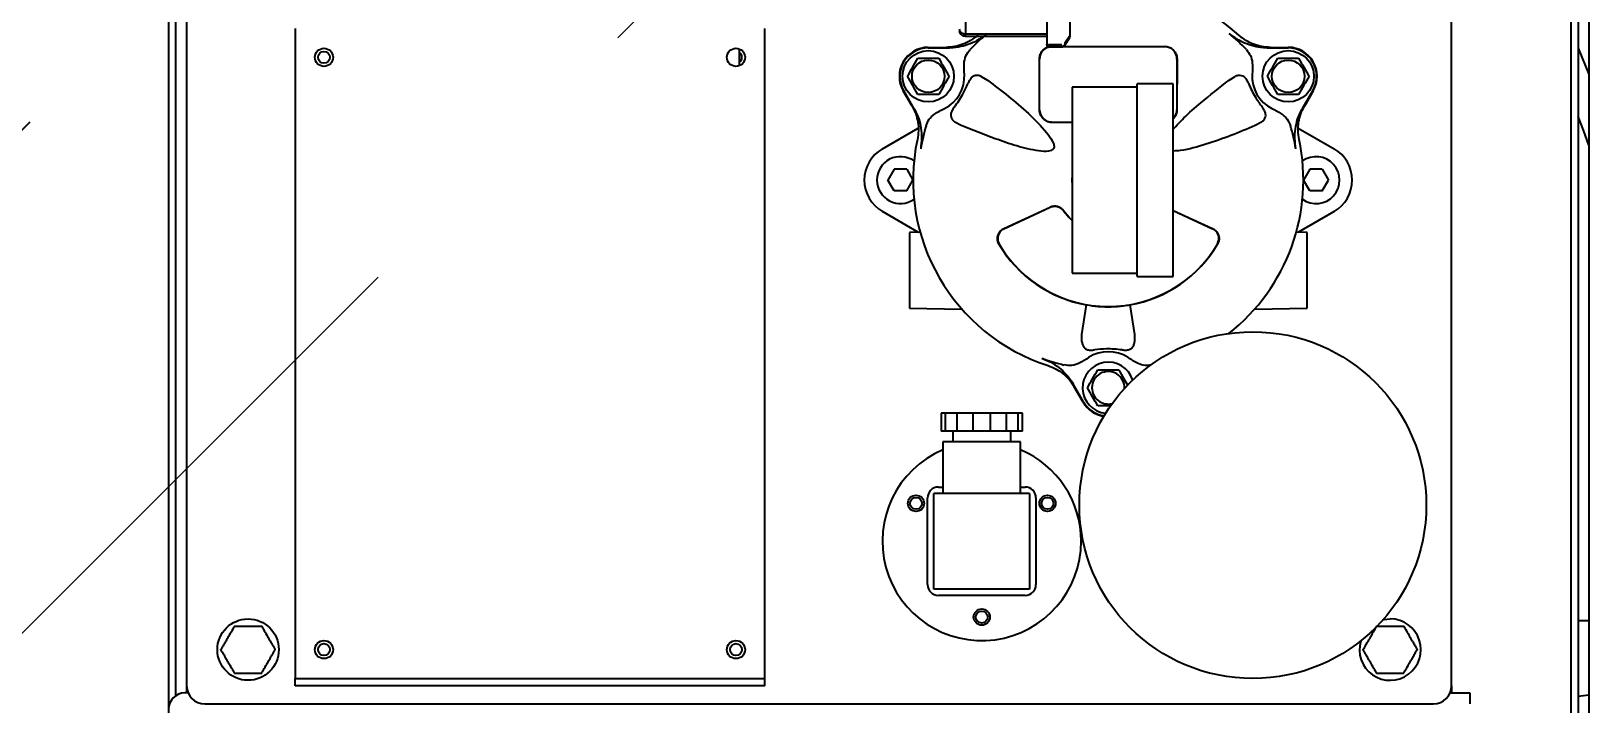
# Model space of a CAD drawing. Header units: inches. Extents: x -347369 to -260369, y 119522 to 149869.
# Drawn here: x -322218.1 to -321786.1, y 139103.7 to 139289.9 of the extents above; entities that cross this region are included whole.
import ezdxf

# ---------------------------------------------------------------- set-up
doc = ezdxf.new("R2010")
doc.units = ezdxf.units.IN
doc.header["$LTSCALE"] = 300
doc.linetypes.add('CENTRO', pattern=[2, 1.25, -0.25, 0.25, -0.25])
doc.linetypes.add('NASCOSTA', pattern=[0.375, 0.25, -0.125])
for name, color, linetype in [('ASSI', 254, 'CENTRO'), ('MACCHINA', 40, 'Continuous'), ('QUOTE', 7, 'Continuous')]:
    doc.layers.add(name, color=color, linetype=linetype)
doc.styles.get("Standard").update_dxf_attribs({"font": 'romans.shx'})
doc.dimstyles.new('sc1a100', dxfattribs={"dimscale": 100, "dimtxt": 3, "dimasz": 3, "dimexe": 0, "dimexo": 0, "dimgap": 1, "dimtad": 1, "dimzin": 12, "dimdsep": 46, "dimtxsty": 'Standard', "dimblk": 'CLOSEDBLANK', "dimcen": 1, "dimclrd": 253, "dimclre": 253, "dimclrt": 2, "dimadec": 0, "dimazin": 3, "dimtfac": 1, "dimtmove": 0, "dimatfit": 1, "dimldrblk": 'CLOSEDBLANK', "dimfxl": 1, "dimtolj": 1, "dimtzin": 0, "dimarcsym": 0})
doc.dimstyles.new('sc1a100_pollici', dxfattribs={"dimscale": 100, "dimtxt": 3, "dimasz": 3, "dimexe": 0, "dimexo": 0, "dimgap": 1, "dimtad": 1, "dimzin": 12, "dimdsep": 46, "dimtxsty": 'Standard', "dimblk": 'CLOSEDBLANK', "dimcen": 1, "dimclrd": 253, "dimclre": 253, "dimclrt": 2, "dimadec": 0, "dimazin": 3, "dimtfac": 1, "dimtmove": 0, "dimatfit": 1, "dimldrblk": 'CLOSEDBLANK', "dimfxl": 1, "dimtolj": 1, "dimtzin": 0, "dimarcsym": 0})

# ---------------------------------------------------------------- blocks, each defined once
blk = doc.blocks.new('_ClosedBlank')
at = {"color": 0, "linetype": 'ByBlock', "lineweight": -2}
for p, q in [((-1, 0.1667), (0, 0)), ((-1, 0.1667), (-1, -0.1667)), ((0, 0), (-1, -0.1667))]:
    blk.add_line(p, q, dxfattribs=at)
blk = doc.blocks.new('*D16')
at = {"layer": 'Defpoints', "color": 0, "transparency": 16777216}
for p in [(-307383.62, 144199.66), (-325383.62, 140999.66), (-307383.62, 139125.63)]:
    blk.add_point(p, dxfattribs=at)
at = {"layer": 'QUOTE', "color": 253, "lineweight": -2, "transparency": 16777216}
for p, q in [((-325383.62, 140999.66), (-325383.62, 144199.66)), ((-325083.62, 144199.66), (-307683.62, 144199.66)), ((-307383.62, 139125.63), (-307383.62, 144199.66))]:
    blk.add_line(p, q, dxfattribs=at)
at = {"layer": 'QUOTE', "color": 253, "lineweight": -2, "transparency": 16777216, "xscale": 300, "yscale": 300, "zscale": 300, "rotation": 180}
blk.add_blockref('_ClosedBlank', (-325383.62, 144199.66), dxfattribs=at)
at = {"layer": 'QUOTE', "color": 253, "lineweight": -2, "transparency": 16777216, "xscale": 300, "yscale": 300, "zscale": 300}
blk.add_blockref('_ClosedBlank', (-307383.62, 144199.66), dxfattribs=at)
at = {"layer": 'QUOTE', "color": 2, "transparency": 16777216, "char_height": 300, "attachment_point": 5}
for s, insert in [('\\A1;18000', (-316383.62, 144449.66)), ('\\A1;[59\'-0 11/16"]', (-316383.62, 143871.08))]:
    blk.add_mtext(s, dxfattribs=dict(at, insert=insert))
blk = doc.blocks.new('*D28')
at = {"layer": 'Defpoints', "color": 0, "transparency": 16777216}
for p in [(-322483.62, 140399.66), (-321493.68, 139989.61), (-324251.39, 137231.89), (-323921.75, 136508.74), (-322483.62, 136499.66)]:
    blk.add_point(p, dxfattribs=at)
at = {"layer": 'QUOTE', "color": 253, "lineweight": -2, "transparency": 16777216}
for p, q in [((-324251.39, 137231.89), (-324517.44, 136965.84)), ((-322483.62, 136499.66), (-322483.62, 136123.4))]:
    blk.add_line(p, q, dxfattribs=at)
blk.add_arc((-322483.62, 138999.66), 2876.26, 230.97879, 264.02121, dxfattribs=at)
at = {"layer": 'QUOTE', "color": 253, "lineweight": -2, "transparency": 16777216, "xscale": 300, "yscale": 300, "zscale": 300}
for p, rotation in [((-324517.44, 136965.84), 137.9893954922992), ((-322483.62, 136123.4), 357.0106045077002)]:
    blk.add_blockref('_ClosedBlank', p, dxfattribs=dict(at, rotation=rotation))
at = {"layer": 'QUOTE', "color": 2, "transparency": 16777216, "insert": (-323488.65, 136573.31), "char_height": 300, "attachment_point": 5, "rotation": 337.5}
blk.add_mtext('\\A1;45°', dxfattribs=at)
blk = doc.blocks.new('*D38')
at = {"layer": 'Defpoints', "color": 0, "transparency": 16777216}
for p in [(-322483.62, 140399.66), (-323696.06, 139699.66), (-320318.56, 137749.66), (-322483.62, 136499.66), (-321507.47, 136317.71)]:
    blk.add_point(p, dxfattribs=at)
at = {"layer": 'QUOTE', "color": 253, "lineweight": -2, "transparency": 16777216}
for p, q in [((-320318.56, 137749.66), (-320011.93, 137572.62)), ((-322483.62, 136499.66), (-322483.62, 136145.58))]:
    blk.add_line(p, q, dxfattribs=at)
blk.add_arc((-322483.62, 138999.66), 2854.07, 276.02531, 323.97469, dxfattribs=at)
at = {"layer": 'QUOTE', "color": 253, "lineweight": -2, "transparency": 16777216, "xscale": 300, "yscale": 300, "zscale": 300}
for p, rotation in [((-320011.93, 137572.62), 56.98734634615995), ((-322483.62, 136145.58), 183.0126536538403)]:
    blk.add_blockref('_ClosedBlank', p, dxfattribs=dict(at, rotation=rotation))
at = {"layer": 'QUOTE', "color": 2, "transparency": 16777216, "insert": (-321181.59, 136744.46), "char_height": 300, "attachment_point": 5, "rotation": 30}
blk.add_mtext('\\A1;60°', dxfattribs=at)
blk = doc.blocks.new('A$Cda148bbc')
at = {"layer": 'ASSI'}
blk.add_line((0, -2400), (0, 1400), dxfattribs=at)
at = {"layer": 'MACCHINA', "color": 8, "linetype": 'NASCOSTA', "lineweight": 5, "ltscale": 2.5}
blk.add_line((98.55, 693.94), (98.55, -1243.49), dxfattribs=at)
blk.add_circle((0, 0), 750, dxfattribs=at)
blk = doc.blocks.new('A$Cad528b1c')
at = {"layer": 'MACCHINA'}
for p, q in [((696.5, 833), (696.5, 78)), ((303.5, 783.04), (303.5, -1446.04)), ((305.5, 106.24), (305.5, 551.76)), ((308.5, 551), (308.5, 107)), ((308.5, 549), (308.5, 109)), ((691.5, 435.54), (691.5, 78)), ((693.5, 435.54), (693.5, 78)), ((658.5, 109), (658.5, 375.65)), ((338.5, 291), (338.5, 111)), ((468.5, 111), (468.5, 291)), ((523.99, 289.5), (546.5, 289.5)), ((527.33, 289.1), (527.82, 289.53)), ((552.88, 288.79), (553, 289.5)), ((461.5, 280.71), (461.5, 285.29)), ((513.7, 285.75), (518.62, 285.75)), ((513.7, 285.61), (519.53, 285.61)), ((523.99, 288.9), (523.99, 289.45)), ((523.99, 288.9), (546.5, 288.9)), ((526.72, 288.54), (527.11, 288.9)), ((546.5, 286.4), (546.5, 286.53)), ((547, 286.55), (550.66, 286.55)), ((547, 285.9), (550.66, 285.9)), ((547.98, 286.02), (579.02, 286.02)), ((551.51, 287.01), (552.84, 289.07)), ((551.51, 286.36), (552.84, 288.46)), ((599.67, 289.1), (600.41, 288.41)), ((607.47, 285.61), (613.3, 285.61)), ((608.38, 285.75), (613.3, 285.75)), ((544.48, 268.48), (544.46, 282.54)), ((544.5, 268.5), (544.48, 282.52)), ((582.52, 282.52), (582.5, 268.5)), ((582.54, 282.54), (582.52, 268.48)), ((528.36, 277.71), (530.08, 276.7)), ((596.92, 276.7), (598.64, 277.71)), ((509.24, 269.49), (506.78, 273.75)), ((509.81, 268.77), (506.9, 273.82)), ((571.5, 274.75), (553.5, 274.75)), ((553.5, 274.75), (553.5, 223.25)), ((581.5, 275.65), (571.5, 275.65)), ((571.5, 222.35), (571.5, 275.65)), ((581.5, 222.35), (581.5, 275.65)), ((620.1, 273.82), (617.19, 268.77)), ((620.22, 273.75), (617.76, 269.49)), ((522.81, 264.09), (521.06, 265.08)), ((553.5, 264.99), (547.99, 264.99)), ((553.5, 265), (548, 265)), ((605.94, 265.08), (604.19, 264.09)), ((501, 257.66), (510.92, 263.39)), ((616.08, 263.39), (626, 257.66)), ((504.27, 252), (502.54, 249)), ((507.73, 252), (504.27, 252)), ((507.73, 252), (509.46, 249)), ((619.27, 252), (617.54, 249)), ((622.73, 252), (619.27, 252)), ((622.73, 252), (624.46, 249)), ((504.27, 246), (502.54, 249)), ((507.73, 246), (509.46, 249)), ((619.27, 246), (617.54, 249)), ((622.73, 246), (624.46, 249)), ((507.73, 246), (504.27, 246)), ((622.73, 246), (619.27, 246)), ((338.5, 239.75), (338.37, 239.75)), ((511.04, 234.54), (501, 240.34)), ((534.61, 235.57), (547.41, 241.51)), ((534.63, 235.54), (547.41, 241.5)), ((581.5, 240.63), (592.39, 235.57)), ((581.5, 240.61), (592.37, 235.54)), ((626, 240.34), (615.96, 234.54)), ((511.47, 234.55), (508.5, 234.5)), ((508.5, 234.5), (508.5, 213.5)), ((618.5, 234.5), (615.53, 234.55)), ((618.5, 224), (618.5, 234.5)), ((338.5, 232.25), (338.37, 232.25)), ((338.5, 224.75), (338.37, 224.75)), ((553.5, 223.25), (571.5, 223.25)), ((571.5, 222.35), (581.5, 222.35)), ((618.5, 213.5), (618.5, 224)), ((338.5, 217.25), (338.37, 217.25)), ((508.5, 213.5), (523.03, 213.25)), ((556.22, 206.21), (557.49, 214.48)), ((569.51, 214.48), (570.78, 206.21)), ((603.97, 213.25), (618.5, 213.5)), ((338.5, 209.75), (338.37, 209.75)), ((556.2, 204.21), (556.22, 206.21)), ((570.78, 206.21), (570.8, 204.21)), ((338.37, 192.25), (338.5, 192.25)), ((556.69, 187.57), (553.78, 192.62)), ((556.57, 187.5), (554.11, 191.76)), ((338.37, 184.75), (338.5, 184.75)), ((517.25, 184.5), (517.25, 179.5)), ((518.42, 184.5), (517.25, 184.5)), ((518.42, 184.5), (518.42, 179.5)), ((521.63, 184.5), (518.42, 184.5)), ((521.63, 184.5), (521.63, 179.5)), ((526.04, 184.5), (521.63, 184.5)), ((526.04, 184.5), (526.04, 179.5)), ((530.96, 184.5), (526.04, 184.5)), ((530.96, 179.5), (530.96, 184.5)), ((535.38, 184.5), (530.96, 184.5)), ((535.38, 179.5), (535.38, 184.5)), ((538.58, 184.5), (535.38, 184.5)), ((538.58, 179.5), (538.58, 184.5)), ((539.75, 184.5), (538.58, 184.5)), ((539.75, 179.5), (539.75, 184.5)), ((338.37, 177.25), (338.5, 177.25)), ((518.42, 179.5), (517.25, 179.5)), ((521.63, 179.5), (518.42, 179.5)), ((520.5, 179.5), (520.5, 176.5)), ((526.04, 179.5), (521.63, 179.5)), ((530.96, 179.5), (526.04, 179.5)), ((535.38, 179.5), (530.96, 179.5)), ((538.58, 179.5), (535.38, 179.5)), ((536.5, 176.5), (536.5, 179.5)), ((539.75, 179.5), (538.58, 179.5)), ((517.75, 176.5), (517.75, 162.25)), ((539.25, 176.5), (517.75, 176.5)), ((539.25, 162.25), (539.25, 176.5)), ((338.37, 169.75), (338.5, 169.75)), ((338.37, 162.25), (338.5, 162.25)), ((513.5, 137), (513.5, 161)), ((515.25, 135.75), (515.25, 162.25)), ((528.5, 162.25), (515.25, 162.25)), ((516.5, 164), (517.75, 164)), ((541.75, 162.25), (528.5, 162.25)), ((539.25, 164), (540.5, 164)), ((541.75, 162.25), (541.75, 135.75)), ((543.5, 161), (543.5, 137)), ((541.75, 135.75), (515.25, 135.75)), ((540.5, 134), (516.5, 134)), ((696.5, 127), (693.5, 127)), ((338.5, 109), (338.5, 111)), ((338.5, 111), (468.5, 111)), ((468.5, 109), (338.5, 109)), ((468.5, 109), (468.5, 111)), ((658.5, 108.98), (658.5, 107)), ((308.92, 107), (308, 107)), ((313.5, 104), (653.5, 104)), ((658.08, 107), (663.5, 107)), ((663.5, 107), (663.5, 104)), ((693.5, 106.12), (696.5, 106.44))]:
    blk.add_line(p, q, dxfattribs=at)
at = {"layer": 'MACCHINA', "flags": 128}
for points in [[(693.5, 285.58), (696.38, 278.48), (696.5, 278.19)], [(696.5, 258.72), (694.96, 262.83), (693.5, 266.66)], [(553.5, 248.38), (553.48, 249), (553.5, 249.62)], [(553.5, 237.82), (552.68, 238.61), (551.15, 240.48)], [(551.16, 240.49), (552.69, 238.62), (553.5, 237.84)], [(639.51, 127.26), (639.73, 127.31), (641.5, 127.5)]]:
    blk.add_lwpolyline(points, dxfattribs=at)
at = {"layer": 'MACCHINA'}
for centre, radius in [((346.5, 283), 2.5), ((460.5, 283), 2.5), ((346.5, 283), 1.65), ((513.7, 277.75), 7.1), ((513.7, 277.75), 4.5), ((613.3, 277.75), 7.1), ((613.3, 277.75), 4.5), ((603.5, 159), 48), ((510.31, 159.5), 2.25), ((510.31, 159.5), 1.65), ((546.69, 159.5), 2.25), ((546.69, 159.5), 1.65), ((528.5, 128), 2.25), ((528.5, 128), 1.65), ((325.5, 119), 8.5), ((346.5, 119), 2.5), ((460.5, 119), 2.5), ((346.5, 119), 1.65), ((460.5, 119), 1.65)]:
    blk.add_circle(centre, radius, dxfattribs=at)
for centre, radius, start, end in [((563.5, 249), 54, 47.948, 101.4112), ((563.5, 249), 52.62, 129.5144, 136.6307), ((563.5, 249), 52.62, 43.3693, 50.4856), ((513.7, 277.75), 8, 90, 210), ((513.7, 277.75), 7.86, 90, 210), ((613.3, 277.75), 8, 330, 90), ((613.3, 277.75), 7.86, 330, 90), ((460.5, 283), 1.65, 0, 52.6948), ((460.5, 283), 1.65, 307.3052, 0), ((513.7, 277.75), 10, 296.8329, 3.1671), ((613.3, 277.75), 10, 176.8329, 243.1671), ((563.5, 249), 52.62, 163.3693, 170.4856), ((563.5, 249), 52.62, 9.5144, 16.6307), ((563.5, 249), 54, 167.948, 252.052), ((563.5, 249), 54, 308.1573, 12.052), ((506, 249), 10, 120, 240), ((506, 249), 6.5, 54.6482, 180), ((621, 249), 6.5, 234.6482, 125.3518), ((621, 249), 10, 300, 60), ((506, 249), 6.5, 180, 305.3518), ((548.68, 238.78), 3, 34.5941, 115), ((535.89, 232.82), 3, 115, 210.3794), ((591.11, 232.82), 3, 329.6206, 65), ((563.5, 249), 35.04, 210.3794, 260.1152), ((563.5, 249), 35, 210.3794, 329.6206), ((563.5, 249), 35.04, 279.8848, 329.6206), ((563.5, 249), 52.62, 249.5144, 256.6307), ((563.5, 191.5), 10, 56.8329, 123.1671), ((563.5, 191.5), 7.1, 17.5258, 264.2864), ((563.5, 191.5), 4.5, 357.4826, 180), ((563.5, 191.5), 4.5, 180, 284.3297), ((563.5, 191.5), 8, 210, 261.2227), ((563.5, 191.5), 7.86, 210, 261.6374), ((528.5, 149), 27.5, 113.0111, 0), ((528.5, 149), 27.5, 0, 66.9889), ((516.5, 161), 3, 90, 180), ((540.5, 161), 3, 0, 90), ((516.5, 137), 3, 180, 270), ((540.5, 137), 3, 270, 0), ((641.5, 119), 8.5, 163.534, 90), ((313.5, 109), 5, 180, 270), ((653.5, 109), 5, 270, 0), ((308, 102.5), 4.5, 90, 180)]:
    blk.add_arc(centre, radius, start, end, dxfattribs=at)
for centre, major_axis, ratio, start_param, end_param in [((547.98, 282.52), (-1.57, 3.13), 0.998476, 6.12203, 7.390468), ((547.98, 282.52), (-1.57, 3.13), 0.998476, 5.819977, 6.021661), ((579.02, 282.52), (1.57, 3.13), 0.998476, 5.175902, 6.746394), ((548, 268.5), (3.35, -1.01), 0.998902, 3.436086, 5.006578), ((579, 268.5), (3.35, 1.01), 0.998902, 5.213169, 5.988692)]:
    blk.add_ellipse(centre, major_axis=major_axis, ratio=ratio, start_param=start_param, end_param=end_param, dxfattribs=at)
for points, knots in [([(523.99, 350.17), (523.99, 350.06), (523.99, 349.66), (523.99, 347.8), (523.99, 344.71), (523.99, 340.64), (523.99, 335.83), (523.99, 330.44), (523.99, 324.66), (523.99, 318.7), (523.99, 312.79), (523.99, 307.14), (523.99, 301.95), (523.99, 297.43), (523.99, 293.7), (523.99, 291.05), (523.99, 289.65), (523.99, 289.46), (523.99, 289.45)], [0, 0, 0, 0, 0.026155, 0.095609, 0.165064, 0.23452, 0.303978, 0.373436, 0.442892, 0.512348, 0.581804, 0.651259, 0.720715, 0.790172, 0.859628, 0.929084, 0.998539, 1, 1, 1, 1]), ([(546.5, 353.27), (546.5, 353.17), (546.5, 352.93), (546.5, 351.03), (546.5, 347.94), (546.5, 343.74), (546.5, 338.63), (546.5, 332.8), (546.5, 326.48), (546.5, 319.9), (546.5, 313.32), (546.5, 307), (546.5, 301.17), (546.5, 296.06), (546.5, 291.86), (546.5, 288.77), (546.5, 286.87), (546.5, 286.63), (546.5, 286.53)], [0, 0, 0, 0, 0.051504, 0.11557, 0.179641, 0.243716, 0.307792, 0.371865, 0.435934, 0.5, 0.564066, 0.628135, 0.692208, 0.756284, 0.820359, 0.88443, 0.948496, 1, 1, 1, 1]), ([(553, 289.5), (553, 289.83), (553, 290.45), (553, 292.04), (553, 293.83), (553, 295.91), (553, 298.13), (553, 300.45), (553, 303.06), (553, 306.21), (553, 310.05), (553, 314.11), (553, 318.31), (553, 322.5), (553, 326.54), (553, 330.3), (553, 333.47), (553, 336.38), (553, 339.31), (553, 342.21), (553, 344.89), (553, 347.18), (553, 349.17), (553, 349.91), (553, 350.3)], [0, 0, 0, 0, 0.052089, 0.099392, 0.141907, 0.179631, 0.222464, 0.256812, 0.287845, 0.335195, 0.383527, 0.43252, 0.48153, 0.53054, 0.578514, 0.62391, 0.666712, 0.69877, 0.740222, 0.791066, 0.835379, 0.884974, 0.939849, 1, 1, 1, 1]), ([(553, 289.5), (553, 289.83), (553, 290.45), (553, 292.04), (553, 293.83), (553, 295.91), (553, 298.13), (553, 300.45), (553, 303.06), (553, 306.21), (553, 310.05), (553, 314.11), (553, 318.31), (553, 322.5), (553, 326.54), (553, 330.3), (553, 333.47), (553, 336.38), (553, 339.31), (553, 342.21), (553, 344.89), (553, 347.18), (553, 349.17), (553, 349.91), (553, 350.3)], [0, 0, 0, 0, 0.052089, 0.099392, 0.141907, 0.179631, 0.222464, 0.256812, 0.287845, 0.335195, 0.383527, 0.43252, 0.48153, 0.53054, 0.578514, 0.62391, 0.666712, 0.69877, 0.740222, 0.791066, 0.835379, 0.884974, 0.939849, 1, 1, 1, 1]), ([(530.02, 289.59), (529.29, 289.04), (527.82, 287.93), (525.35, 286.7), (522.69, 285.87), (520.71, 285.62), (519.65, 285.61), (519.53, 285.61)], [0, 0, 0, 0, 0.2403905, 0.4806632, 0.7210826, 0.969395, 1, 1, 1, 1]), ([(522.25, 290.77), (522.31, 290.58), (522.45, 290.22), (522.87, 289.79), (523.4, 289.49), (523.79, 289.46), (523.99, 289.44)], [0, 0, 0, 0, 0.251136, 0.501303, 0.750731, 1, 1, 1, 1]), ([(522.25, 290.23), (522.32, 290.04), (522.47, 289.65), (522.91, 289.22), (523.43, 288.95), (523.81, 288.92), (523.99, 288.9)], [0, 0, 0, 0, 0.266103, 0.52147, 0.76609, 1, 1, 1, 1]), ([(607.47, 285.61), (607.35, 285.61), (606.33, 285.62), (604.41, 285.85), (601.83, 286.64), (599.3, 287.85), (597.79, 288.99), (596.98, 289.59)], [0, 0, 0, 0, 0.030606, 0.268642, 0.502439, 0.736422, 1, 1, 1, 1]), ([(544.46, 282.54), (544.5, 282.93), (544.58, 283.72), (545.18, 284.76), (546, 285.53), (546.67, 285.76), (546.97, 285.86)], [0, 0, 0, 0, 0.264406, 0.528874, 0.791837, 1, 1, 1, 1]), ([(546.5, 286.42), (546.51, 286.36), (546.52, 286.23), (546.64, 286.06), (546.8, 285.95), (546.93, 285.93), (547, 285.93)], [0, 0, 0, 0, 0.250067, 0.500227, 0.750251, 1, 1, 1, 1]), ([(546.5, 286.4), (546.5, 286.36), (546.51, 286.29), (546.54, 286.19), (546.6, 286.1), (546.69, 286), (546.82, 285.92), (546.94, 285.91), (547, 285.9)], [0, 0, 0, 0, 0.14239, 0.279879, 0.412532, 0.540312, 0.779944, 1, 1, 1, 1]), ([(547, 286.55), (547, 286.55), (547, 286.04), (547, 286.03), (547, 286.03)], [0, 0, 0, 0, 0.000006, 1, 1, 1, 1]), ([(547.16, 285.94), (547.17, 285.95), (547.42, 286.05), (547.69, 286.04), (547.96, 286.04)], [0, 0, 0, 0, 0.030476, 1, 1, 1, 1]), ([(547.96, 286.04), (553.14, 286.04), (563.5, 286.03), (573.85, 286.04), (579.04, 286.04)], [0, 0, 0, 0, 0.499527, 1, 1, 1, 1]), ([(550.66, 286.06), (550.75, 286.07), (550.91, 286.08), (551.15, 286.18), (551.36, 286.32), (551.46, 286.46), (551.51, 286.52)], [0, 0, 0, 0, 0.249805, 0.499645, 0.749674, 1, 1, 1, 1]), ([(550.66, 286.06), (550.75, 286.07), (550.91, 286.08), (551.15, 286.18), (551.36, 286.32), (551.46, 286.46), (551.51, 286.52)], [0, 0, 0, 0, 0.249805, 0.499645, 0.749674, 1, 1, 1, 1]), ([(550.66, 285.9), (550.75, 285.91), (550.91, 285.92), (551.15, 286.02), (551.36, 286.16), (551.46, 286.3), (551.51, 286.36)], [0, 0, 0, 0, 0.249955, 0.499926, 0.749937, 1, 1, 1, 1]), ([(551.51, 287.01), (551.51, 287.01), (551.51, 286.69), (551.51, 286.69), (551.51, 286.68)], [0, 0, 0, 0, 0.00002, 1, 1, 1, 1]), ([(552.84, 288.46), (552.89, 288.55), (552.97, 288.71), (553.01, 288.92), (553, 289.03), (552.99, 289.05)], [0, 0, 0, 0, 0.457878, 0.915846, 1, 1, 1, 1]), ([(579.04, 286.04), (579.43, 286), (580.21, 285.93), (581.26, 285.33), (582.05, 284.45), (582.47, 283.46), (582.52, 282.81), (582.54, 282.54)], [0, 0, 0, 0, 0.213017, 0.426055, 0.638713, 0.851897, 1, 1, 1, 1]), ([(507.93, 277.75), (508.41, 278.58), (509.37, 280.24), (510.33, 281.91), (510.82, 282.75)], [0, 0, 0, 0, 0.495216, 1, 1, 1, 1]), ([(510.82, 282.75), (511.77, 282.75), (513.69, 282.75), (515.62, 282.75), (516.59, 282.75)], [0, 0, 0, 0, 0.495216, 1, 1, 1, 1]), ([(516.59, 282.75), (517.07, 281.92), (518.03, 280.26), (518.99, 278.59), (519.48, 277.75)], [0, 0, 0, 0, 0.495216, 1, 1, 1, 1]), ([(523.69, 278.3), (523.62, 279.25), (523.49, 280.96), (523.94, 283.4), (524.83, 284.58), (525.25, 285.13)], [0, 0, 0, 0, 0.394968, 0.714793, 1, 1, 1, 1]), ([(601.75, 285.13), (602.16, 284.6), (602.97, 283.53), (603.52, 281.12), (603.39, 279.38), (603.31, 278.3)], [0, 0, 0, 0, 0.276462, 0.551775, 1, 1, 1, 1]), ([(607.52, 277.75), (608, 278.58), (608.96, 280.24), (609.92, 281.91), (610.41, 282.75)], [0, 0, 0, 0, 0.495216, 1, 1, 1, 1]), ([(610.41, 282.75), (611.36, 282.75), (613.29, 282.75), (615.21, 282.75), (616.18, 282.75)], [0, 0, 0, 0, 0.495216, 1, 1, 1, 1]), ([(616.18, 282.75), (616.66, 281.92), (617.62, 280.26), (618.58, 278.59), (619.07, 277.75)], [0, 0, 0, 0, 0.495216, 1, 1, 1, 1]), ([(510.82, 272.75), (510.34, 273.58), (509.38, 275.24), (508.42, 276.91), (507.93, 277.75)], [0, 0, 0, 0, 0.495216, 1, 1, 1, 1]), ([(519.48, 277.75), (519, 276.92), (518.04, 275.26), (517.08, 273.59), (516.59, 272.75)], [0, 0, 0, 0, 0.495216, 1, 1, 1, 1]), ([(530.08, 276.7), (532.01, 275.21), (535.88, 272.25), (541.46, 267.54), (545.52, 263.39), (547.84, 260.37), (548.48, 258.94), (548.52, 258.19), (548.4, 257.79), (548.15, 257.46), (547.67, 257.16), (546.36, 256.86), (543.07, 257.18), (538.13, 258.38), (530.99, 260.86), (525.93, 262.86), (522.81, 264.09)], [0, 0, 0, 0, 0.1359, 0.271775, 0.40704, 0.457822, 0.483383, 0.491835, 0.498863, 0.505917, 0.514583, 0.529802, 0.579461, 0.695841, 0.812628, 1, 1, 1, 1]), ([(528.36, 277.72), (528.06, 277.82), (527.46, 278.03), (526.58, 277.98), (525.78, 277.56), (525.17, 276.8), (524.86, 276.15), (524.71, 275.81)], [0, 0, 0, 0, 0.191998, 0.385108, 0.563579, 0.775404, 1, 1, 1, 1]), ([(581.5, 263.09), (582.44, 264.15), (584.77, 266.78), (590.05, 271.2), (594.3, 274.6), (596.92, 276.7)], [0, 0, 0, 0, 0.205143, 0.510342, 1, 1, 1, 1]), ([(602.29, 275.81), (602.12, 276.2), (601.8, 276.88), (601.15, 277.61), (600.4, 277.97), (599.61, 278.02), (599.01, 277.87), (598.69, 277.74), (598.64, 277.72)], [0, 0, 0, 0, 0.2548566, 0.4547884, 0.622973, 0.7910683, 0.9672083, 1, 1, 1, 1]), ([(610.41, 272.75), (609.93, 273.58), (608.97, 275.24), (608.01, 276.91), (607.52, 277.75)], [0, 0, 0, 0, 0.495216, 1, 1, 1, 1]), ([(619.07, 277.75), (618.59, 276.92), (617.63, 275.26), (616.67, 273.59), (616.18, 272.75)], [0, 0, 0, 0, 0.495216, 1, 1, 1, 1]), ([(516.59, 272.75), (515.64, 272.75), (513.71, 272.75), (511.79, 272.75), (510.82, 272.75)], [0, 0, 0, 0, 0.495216, 1, 1, 1, 1]), ([(520.88, 269.19), (521.31, 269.79), (522.15, 270.93), (523.52, 273.14), (524.25, 274.79), (524.7, 275.82)], [0, 0, 0, 0, 0.290407, 0.56053, 1, 1, 1, 1]), ([(602.3, 275.82), (602.6, 275.15), (603.16, 273.85), (604.39, 271.55), (605.46, 270.1), (606.12, 269.19)], [0, 0, 0, 0, 0.290407, 0.56053, 1, 1, 1, 1]), ([(616.18, 272.75), (615.23, 272.75), (613.31, 272.75), (611.38, 272.75), (610.41, 272.75)], [0, 0, 0, 0, 0.495216, 1, 1, 1, 1]), ([(509.81, 268.77), (509.87, 268.67), (510.37, 267.78), (511.13, 266.01), (511.74, 263.38), (511.95, 260.58), (511.72, 258.7), (511.6, 257.7)], [0, 0, 0, 0, 0.030606, 0.268642, 0.502442, 0.736428, 1, 1, 1, 1]), ([(513.08, 264.06), (513.34, 264.68), (513.86, 265.92), (515.67, 267.6), (517.24, 268.36), (518.22, 268.83)], [0, 0, 0, 0, 0.2764668, 0.5517847, 1, 1, 1, 1]), ([(520.88, 269.19), (520.64, 268.85), (520.21, 268.23), (519.9, 267.3), (519.96, 266.47), (520.31, 265.76), (520.74, 265.32), (521.02, 265.11), (521.06, 265.07)], [0, 0, 0, 0, 0.25482, 0.454749, 0.622932, 0.791025, 0.96717, 1, 1, 1, 1]), ([(547.99, 264.99), (547.59, 265.03), (546.8, 265.1), (545.75, 265.71), (544.96, 266.6), (544.54, 267.58), (544.5, 268.23), (544.48, 268.48)], [0, 0, 0, 0, 0.215234, 0.43046, 0.645838, 0.861089, 1, 1, 1, 1]), ([(582.52, 268.48), (582.47, 268.09), (582.39, 267.31), (581.97, 266.47), (581.59, 266.15), (581.5, 266.08)], [0, 0, 0, 0, 0.438213, 0.876394, 1, 1, 1, 1]), ([(605.94, 265.07), (606.18, 265.28), (606.66, 265.69), (607.06, 266.49), (607.09, 267.38), (606.74, 268.3), (606.33, 268.89), (606.12, 269.19)], [0, 0, 0, 0, 0.192006, 0.385125, 0.563604, 0.775417, 1, 1, 1, 1]), ([(608.78, 268.83), (609.64, 268.41), (611.19, 267.67), (613.07, 266.05), (613.65, 264.7), (613.92, 264.06)], [0, 0, 0, 0, 0.3950117, 0.7147976, 1, 1, 1, 1]), ([(615.4, 257.7), (615.28, 258.61), (615.06, 260.43), (615.23, 263.19), (615.83, 265.91), (616.61, 267.75), (617.13, 268.67), (617.19, 268.77)], [0, 0, 0, 0, 0.240391, 0.480663, 0.721083, 0.969395, 1, 1, 1, 1]), ([(604.19, 264.09), (601.95, 263.16), (597.45, 261.28), (590.57, 258.86), (585.22, 257.32), (582.15, 257.08), (581.5, 257.03)], [0, 0, 0, 0, 0.306716, 0.613377, 0.918662, 1, 1, 1, 1]), ([(547.41, 241.51), (547.73, 241.63), (548.37, 241.85), (549.41, 241.76), (550.36, 241.36), (550.91, 240.85), (551.13, 240.53), (551.16, 240.49)], [0, 0, 0, 0, 0.240815, 0.481637, 0.722272, 0.962613, 1, 1, 1, 1]), ([(533.27, 231.28), (533.13, 231.59), (532.84, 232.21), (532.83, 233.26), (533.15, 234.23), (533.75, 235.07), (534.33, 235.4), (534.61, 235.57)], [0, 0, 0, 0, 0.201424, 0.402835, 0.604612, 0.807151, 1, 1, 1, 1]), ([(592.39, 235.57), (592.68, 235.39), (593.28, 235.04), (593.88, 234.18), (594.18, 233.19), (594.14, 232.16), (593.86, 231.57), (593.73, 231.28)], [0, 0, 0, 0, 0.20353, 0.407068, 0.610324, 0.81286, 1, 1, 1, 1]), ([(557.49, 214.48), (558.55, 214.31), (560.67, 213.98), (564.32, 213.88), (567.35, 214.11), (568.93, 214.38), (569.51, 214.48)], [0, 0, 0, 0, 0.282752, 0.565982, 0.83852, 1, 1, 1, 1]), ([(556.2, 204.21), (556.26, 203.9), (556.37, 203.28), (556.87, 202.53), (557.62, 202.05), (558.59, 201.9), (559.3, 201.96), (559.68, 202)], [0, 0, 0, 0, 0.1918462, 0.3848118, 0.5632405, 0.7736822, 1, 1, 1, 1]), ([(567.32, 202), (567.74, 201.96), (568.49, 201.89), (569.46, 202.09), (570.14, 202.55), (570.58, 203.22), (570.75, 203.81), (570.8, 204.15), (570.8, 204.21)], [0, 0, 0, 0, 0.255047, 0.454927, 0.623013, 0.79101, 0.967016, 1, 1, 1, 1]), ([(545.08, 199.71), (545.93, 199.35), (547.62, 198.64), (549.92, 197.11), (551.98, 195.22), (553.18, 193.63), (553.72, 192.72), (553.78, 192.62)], [0, 0, 0, 0, 0.240391, 0.480664, 0.721083, 0.969395, 1, 1, 1, 1]), ([(558.03, 199.87), (557.24, 199.33), (555.82, 198.37), (553.48, 197.54), (552.02, 197.72), (551.33, 197.81)], [0, 0, 0, 0, 0.395654, 0.715169, 1, 1, 1, 1]), ([(567.32, 201.99), (566.59, 202.07), (565.19, 202.23), (562.59, 202.31), (560.79, 202.11), (559.68, 201.99)], [0, 0, 0, 0, 0.290407, 0.560529, 1, 1, 1, 1]), ([(575.3, 197.79), (574.75, 197.72), (573.55, 197.57), (571.31, 198.29), (569.87, 199.26), (568.97, 199.87)], [0, 0, 0, 0, 0.237508, 0.527692, 1, 1, 1, 1]), ([(557.73, 191.5), (558.2, 192.33), (559.17, 193.99), (560.13, 195.66), (560.61, 196.5)], [0, 0, 0, 0, 0.495216, 1, 1, 1, 1]), ([(560.61, 196.5), (561.57, 196.5), (563.49, 196.5), (565.42, 196.5), (566.39, 196.5)], [0, 0, 0, 0, 0.4952157, 1, 1, 1, 1]), ([(566.39, 196.5), (566.86, 195.67), (567.7, 194.23), (568.53, 192.78), (568.89, 192.16)], [0, 0, 0, 0, 0.570564, 1, 1, 1, 1]), ([(560.61, 186.5), (560.14, 187.33), (559.17, 188.99), (558.21, 190.66), (557.73, 191.5)], [0, 0, 0, 0, 0.495216, 1, 1, 1, 1]), ([(564.17, 186.5), (563.96, 186.5), (562.77, 186.5), (561.58, 186.5), (560.61, 186.5)], [0, 0, 0, 0, 0.180423, 1, 1, 1, 1]), ([(321.75, 125.5), (321.74, 125.49), (321.73, 125.48), (321.66, 125.35), (321.51, 125.08), (321.05, 124.3), (320.37, 123.11), (319.63, 121.83), (319.01, 120.76), (318.57, 120.01), (318.27, 119.47), (318.11, 119.2), (318.02, 119.05), (318, 119), (317.99, 119), (317.99, 119)], [0, 0, 0, 0, 0.027617, 0.055132, 0.099932, 0.176365, 0.396822, 0.574336, 0.696424, 0.831688, 0.882386, 0.933404, 0.965546, 0.993237, 1, 1, 1, 1]), ([(321.75, 125.5), (321.76, 125.5), (321.77, 125.5), (321.91, 125.5), (322.22, 125.5), (323.1, 125.5), (324.26, 125.5), (325.63, 125.5), (326.84, 125.5), (327.9, 125.5), (328.61, 125.5), (328.96, 125.5), (329.18, 125.5), (329.25, 125.5), (329.25, 125.5), (329.25, 125.5)], [0, 0, 0, 0, 0.02735, 0.054391, 0.098798, 0.174239, 0.388926, 0.499795, 0.655902, 0.814157, 0.869472, 0.925124, 0.958685, 0.992551, 1, 1, 1, 1]), ([(329.25, 125.5), (329.26, 125.49), (329.27, 125.48), (329.34, 125.35), (329.49, 125.08), (329.95, 124.3), (330.63, 123.11), (331.37, 121.83), (331.99, 120.76), (332.43, 120.01), (332.73, 119.47), (332.89, 119.2), (332.98, 119.05), (333, 119), (333.01, 119), (333.01, 119)], [0, 0, 0, 0, 0.027617, 0.055132, 0.099932, 0.176365, 0.396822, 0.574336, 0.696424, 0.831688, 0.882386, 0.933404, 0.965546, 0.993237, 1, 1, 1, 1]), ([(637.75, 125.5), (637.74, 125.49), (637.73, 125.48), (637.66, 125.35), (637.51, 125.08), (637.05, 124.3), (636.37, 123.11), (635.63, 121.83), (635.01, 120.76), (634.57, 120.01), (634.27, 119.47), (634.11, 119.2), (634.02, 119.05), (634, 119), (633.99, 119), (633.99, 119)], [0, 0, 0, 0, 0.027617, 0.055132, 0.099932, 0.176365, 0.396822, 0.574336, 0.696424, 0.831688, 0.882386, 0.933404, 0.965546, 0.993237, 1, 1, 1, 1]), ([(637.75, 125.5), (637.76, 125.5), (637.77, 125.5), (637.91, 125.5), (638.22, 125.5), (639.1, 125.5), (640.26, 125.5), (641.63, 125.5), (642.84, 125.5), (643.9, 125.5), (644.61, 125.5), (644.96, 125.5), (645.18, 125.5), (645.25, 125.5), (645.25, 125.5), (645.25, 125.5)], [0, 0, 0, 0, 0.02735, 0.054391, 0.098798, 0.174239, 0.388926, 0.499795, 0.655902, 0.814157, 0.869472, 0.925124, 0.958685, 0.992551, 1, 1, 1, 1]), ([(645.25, 125.5), (645.26, 125.49), (645.27, 125.48), (645.34, 125.35), (645.49, 125.08), (645.95, 124.3), (646.63, 123.11), (647.37, 121.83), (647.99, 120.76), (648.43, 120.01), (648.73, 119.47), (648.89, 119.2), (648.98, 119.05), (649, 119), (649.01, 119), (649.01, 119)], [0, 0, 0, 0, 0.027617, 0.055132, 0.099932, 0.176365, 0.396822, 0.574336, 0.696424, 0.831688, 0.882386, 0.933404, 0.965546, 0.993237, 1, 1, 1, 1]), ([(321.75, 112.5), (321.74, 112.51), (321.73, 112.52), (321.66, 112.65), (321.51, 112.92), (321.05, 113.7), (320.37, 114.89), (319.63, 116.17), (319.01, 117.24), (318.57, 117.99), (318.27, 118.53), (318.11, 118.8), (318.02, 118.95), (318, 119), (317.99, 119), (317.99, 119)], [0, 0, 0, 0, 0.027617, 0.055132, 0.099932, 0.176365, 0.396822, 0.574336, 0.696424, 0.831688, 0.882386, 0.933404, 0.965546, 0.993237, 1, 1, 1, 1]), ([(329.25, 112.5), (329.26, 112.51), (329.27, 112.52), (329.34, 112.65), (329.49, 112.92), (329.95, 113.7), (330.63, 114.89), (331.37, 116.17), (331.99, 117.24), (332.43, 117.99), (332.73, 118.53), (332.89, 118.8), (332.98, 118.95), (333, 119), (333.01, 119), (333.01, 119)], [0, 0, 0, 0, 0.027617, 0.055132, 0.099932, 0.176365, 0.396822, 0.574336, 0.696424, 0.831688, 0.882386, 0.933404, 0.965546, 0.993237, 1, 1, 1, 1]), ([(637.75, 112.5), (637.74, 112.51), (637.73, 112.52), (637.66, 112.65), (637.51, 112.92), (637.05, 113.7), (636.37, 114.89), (635.63, 116.17), (635.01, 117.24), (634.57, 117.99), (634.27, 118.53), (634.11, 118.8), (634.02, 118.95), (634, 119), (633.99, 119), (633.99, 119)], [0, 0, 0, 0, 0.027617, 0.055132, 0.099932, 0.176365, 0.396822, 0.574336, 0.696424, 0.831688, 0.882386, 0.933404, 0.965546, 0.993237, 1, 1, 1, 1]), ([(645.25, 112.5), (645.26, 112.51), (645.27, 112.52), (645.34, 112.65), (645.49, 112.92), (645.95, 113.7), (646.63, 114.89), (647.37, 116.17), (647.99, 117.24), (648.43, 117.99), (648.73, 118.53), (648.89, 118.8), (648.98, 118.95), (649, 119), (649.01, 119), (649.01, 119)], [0, 0, 0, 0, 0.027617, 0.055132, 0.099932, 0.176365, 0.396822, 0.574336, 0.696424, 0.831688, 0.882386, 0.933404, 0.965546, 0.993237, 1, 1, 1, 1]), ([(321.75, 112.5), (321.76, 112.5), (321.77, 112.5), (321.91, 112.5), (322.22, 112.5), (323.1, 112.5), (324.26, 112.5), (325.63, 112.5), (326.84, 112.5), (327.9, 112.5), (328.61, 112.5), (328.96, 112.5), (329.18, 112.5), (329.25, 112.5), (329.25, 112.5), (329.25, 112.5)], [0, 0, 0, 0, 0.02735, 0.054391, 0.098798, 0.174239, 0.388926, 0.499795, 0.655902, 0.814157, 0.869472, 0.925124, 0.958685, 0.992551, 1, 1, 1, 1]), ([(637.75, 112.5), (637.76, 112.5), (637.77, 112.5), (637.91, 112.5), (638.22, 112.5), (639.1, 112.5), (640.26, 112.5), (641.63, 112.5), (642.84, 112.5), (643.9, 112.5), (644.61, 112.5), (644.96, 112.5), (645.18, 112.5), (645.25, 112.5), (645.25, 112.5), (645.25, 112.5)], [0, 0, 0, 0, 0.02735, 0.054391, 0.098798, 0.174239, 0.388926, 0.499795, 0.655902, 0.814157, 0.869472, 0.925124, 0.958685, 0.992551, 1, 1, 1, 1])]:
    blk.add_open_spline(points, degree=3, knots=knots, dxfattribs=at)
for points in [[(527.33, 289.1), (526.71, 288.6), (525.47, 287.59), (523.31, 286.56), (521.01, 285.88), (519.42, 285.79), (518.62, 285.75)], [(608.38, 285.75), (607.58, 285.79), (605.99, 285.88), (603.69, 286.56), (601.53, 287.59), (600.29, 288.6), (599.67, 289.1)], [(509.24, 269.49), (509.6, 268.78), (510.32, 267.36), (510.88, 265.03), (511.07, 262.64), (510.82, 261.06), (510.69, 260.28)], [(616.31, 260.28), (616.18, 261.06), (615.93, 262.64), (616.12, 265.03), (616.68, 267.36), (617.4, 268.78), (617.76, 269.49)], [(546.86, 197.63), (547.6, 197.34), (549.09, 196.77), (551.07, 195.42), (552.81, 193.76), (553.68, 192.43), (554.11, 191.76)]]:
    blk.add_open_spline(points, degree=3, dxfattribs=at)

msp = doc.modelspace()

# ---------------------------------------------------------------- block references
for rotation in [315, 59.99999999999999]:
    msp.add_blockref('A$Cda148bbc', (-322483.625, 138999.656), dxfattribs=dict(rotation=rotation))
msp.add_blockref('A$Cad528b1c', (-322483.625, 138999.656))

# ---------------------------------------------------------------- dimensions: what is measured, and where the dimension line sits
at = {"layer": 'QUOTE'}
dim = msp.add_linear_dim(base=(-307383.625, 144199.656), p1=(-325383.625, 140999.656), p2=(-307383.625, 139125.625), dimstyle='sc1a100_pollici', override={"dimpost": '\\X'}, dxfattribs=at)
dim.commit()
dim.dimension.update_dxf_attribs({"geometry": '*D16', "text_midpoint": (-316383.625, 144199.656), "dimtype": 160})
for base, line2, picture, middle in [((-323921.753, 136508.745), ((-324251.392, 137231.889), (-321493.675, 139989.605)), '*D28', (-323488.649, 136573.311)), ((-321507.475, 136317.706), ((-320318.561, 137749.656), (-323696.06, 139699.656)), '*D38', (-321181.589, 136744.464))]:
    dim = msp.add_angular_dim_2l(base=base, line1=((-322483.625, 136499.656), (-322483.625, 140399.656)), line2=line2, dimstyle='sc1a100', dxfattribs=at)
    dim.commit()
    dim.dimension.update_dxf_attribs({"geometry": picture, "text_midpoint": middle})

doc.saveas('drawing.dxf')
